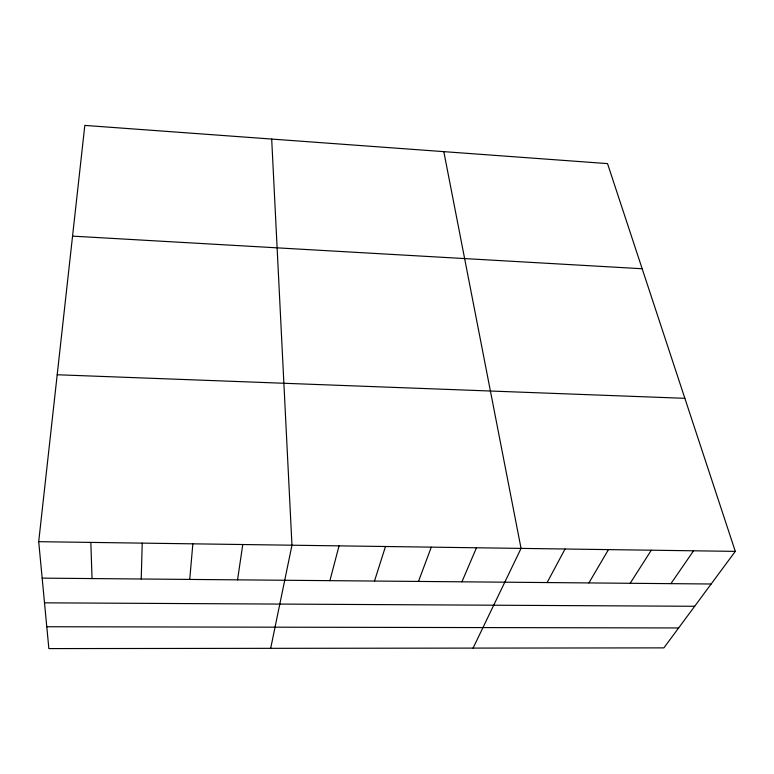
<?xml version="1.0" encoding="UTF-8"?>
<svg xmlns="http://www.w3.org/2000/svg" width="774" height="774" viewBox="0 0 774 774"><rect width="100%" height="100%" fill="white"/><g stroke="black" fill="none" stroke-linecap="round" stroke-linejoin="round"><path stroke-width="1.16" d="M141.226 579L142.222 543.125M189.727 579.426L192.861 543.832M38.7 541.684L84.821 125.407L607.522 163.604L735.3 551.378L663.879 647.877L48.859 648.593L38.7 541.684L735.3 551.378M237.55 579.852L242.765 544.528M270.677 648.331L291.962 545.206L271.684 139.068M329.908 580.655L339.041 545.864M374.49 581.051L385.481 546.512M418.492 581.438L431.282 547.15M461.923 581.816L476.474 547.779M473.078 648.099L521.057 548.398L443.812 151.646M547.121 582.561L565.049 549.008M588.908 582.928L608.451 549.608M630.171 583.296L651.292 550.208M670.913 583.654L693.572 550.798M46.788 626.746L678.624 627.956M44.515 602.83L694.675 606.274M42.164 578.13L711.151 584.002M57.189 374.751L684.864 398.32M72.553 236.128L642.168 268.742M90.839 542.41L92.038 578.575"/></g></svg>
